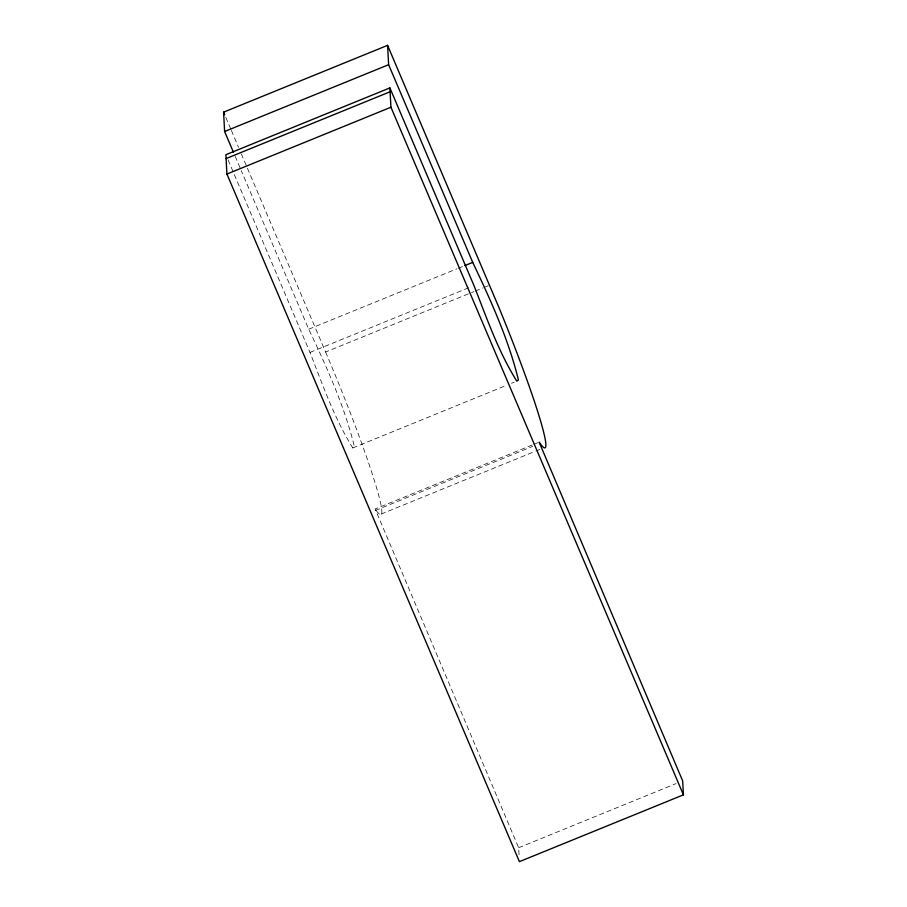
<?xml version="1.0" encoding="UTF-8"?>
<svg xmlns="http://www.w3.org/2000/svg" width="907" height="907" viewBox="0 0 907 907"><rect width="100%" height="100%" fill="white"/><g stroke="black" fill="none" stroke-linecap="round" stroke-linejoin="round"><path stroke-width="0.68" stroke-dasharray="4.54 3.4" d="M228.088 159.915L309.979 352.415C322.722 384.829 334.275 418.286 352.789 447.956L354.433 446.8C344.411 405.894 326.758 367.142 308.72 329.207L241.217 170.527M308.72 329.207L456.981 268.801M458.296 268.268L463.545 266.136M309.979 352.415L471.357 286.669M247.418 168.214L325.602 352.029L473.873 291.623M475.177 291.09L483.057 287.882M484.372 287.349L488.306 285.75M352.789 447.956L506.299 385.418M511.548 383.287L514.178 382.21M519.042 854.689L518.657 847.728L375.135 508.974L532.59 444.827M533.894 444.294L537.84 442.695M375.226 510.516L532.67 446.38M381.076 514.122L534.586 451.584M535.901 451.051L539.835 449.453M518.657 847.728L676.112 783.58M225.798 117.377L230.786 129.111M231.342 130.415L238.552 147.365M241.319 153.873L246.863 166.911M235.14 156.219L240.672 169.224M325.602 352.029L335.08 374.704A141.934 10.34 67.8 0 1 375.135 508.974"/><path stroke-width="1.36" d="M233.473 152.308L224.619 131.504L223.576 112.162L387.584 45.35L499.088 307.892A141.934 10.34 67.8 0 1 539.143 442.151L682.676 780.916L683.424 794.838L519.416 861.65L226.931 174.053L225.877 154.712L389.885 87.9L473.987 285.603C486.73 318.017 498.283 351.474 516.797 381.144L518.441 379.988C508.419 339.082 490.766 300.33 472.728 262.395L388.627 64.692L387.584 45.35M224.619 131.504L388.627 64.692M226.092 158.578L390.101 91.766M226.931 174.053L390.94 107.23L389.885 87.9M464.86 265.592L472.728 262.395M390.94 107.23L683.424 794.838M223.576 112.162L224.687 114.77"/></g></svg>
